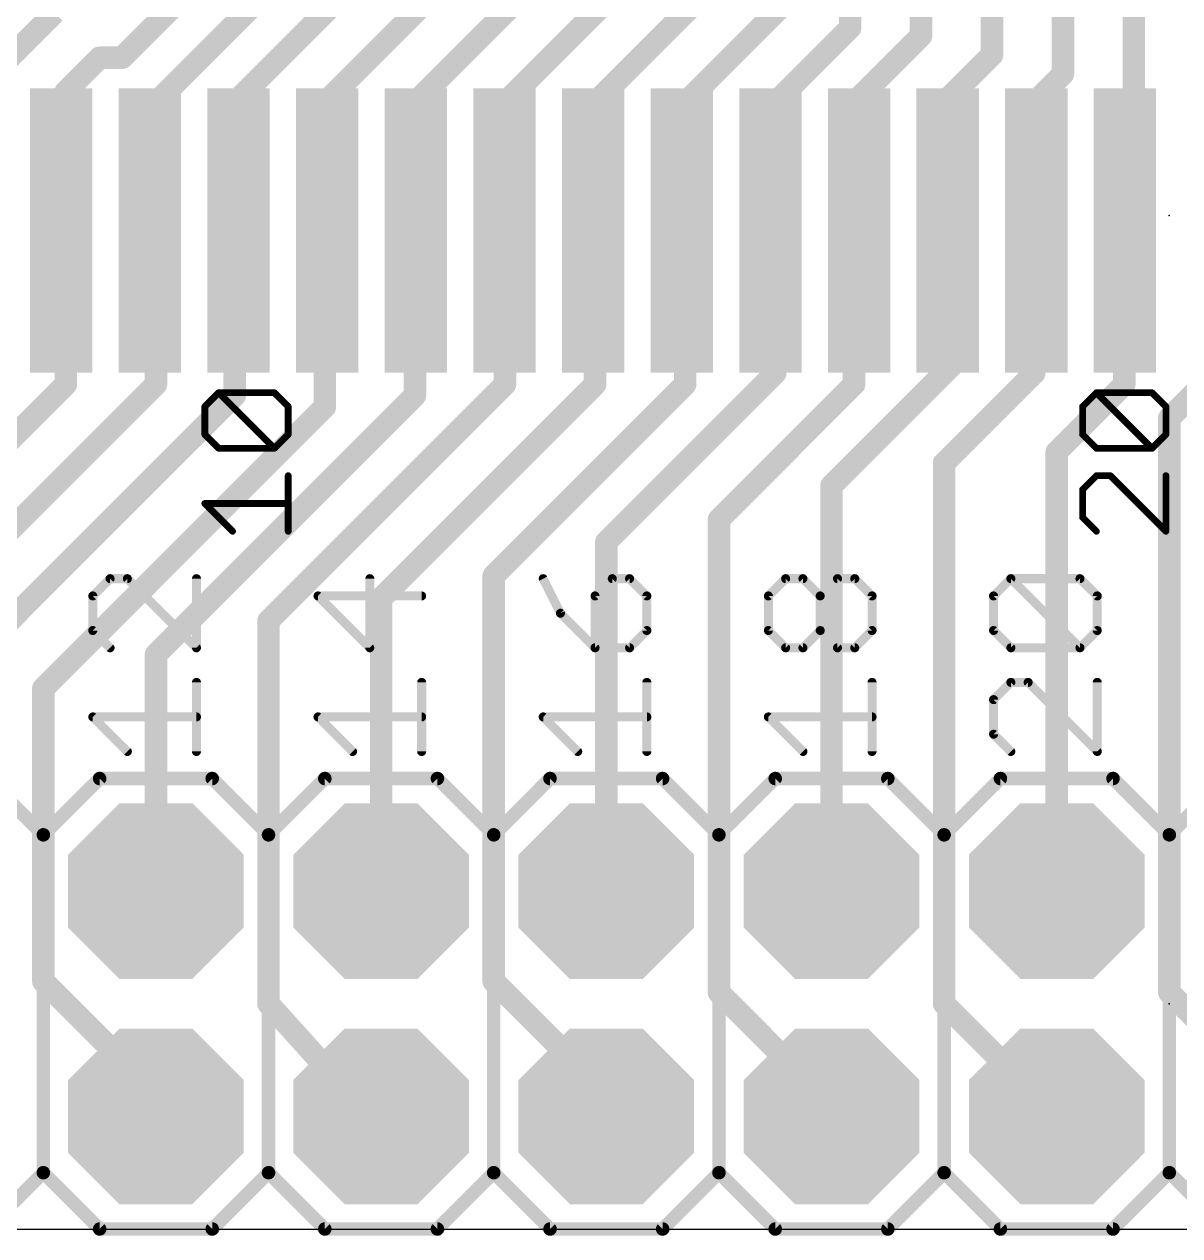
# Model space of a CAD drawing. Extents: x -28 to 28, y -5.2 to 53.3.
# Drawn here: x -12.92 to 0.12, y -5.16 to 8.51 of the extents above; entities that cross this region are included whole.
import ezdxf

# ---------------------------------------------------------------- set-up
doc = ezdxf.new("R2010")
doc.units = 0
for name, color, linetype in [('1', 12, 'CONTINUOUS'), ('17', 110, 'CONTINUOUS'), ('20', 53, 'CONTINUOUS'), ('21', 40, 'CONTINUOUS'), ('23', 53, 'CONTINUOUS'), ('29', 253, 'CONTINUOUS'), ('51', 253, 'CONTINUOUS')]:
    doc.layers.add(name, color=color, linetype=linetype)

# ---------------------------------------------------------------- blocks, each defined once
blk = doc.blocks.new('RECT')
blk.add_solid([(-0.5, -0.5), (0.5, -0.5), (-0.5, 0.5), (0.5, 0.5)])
blk = doc.blocks.new('OCTAGONP')
at = {"const_width": 0.5}
blk.add_lwpolyline([(-0.25, -0.1036), (-0.25, 0.1036), (-0.1036, 0.25), (0.1036, 0.25), (0.25, 0.1036), (0.25, -0.1036), (0.1036, -0.25), (-0.1036, -0.25), (-0.25, -0.1036), (-0.25, 0.1036)], dxfattribs=at)

msp = doc.modelspace()

# ---------------------------------------------------------------- linework, layer by layer
at = {"layer": '1', "const_width": 0.254}
for points in [[(-3.6, 8.465), (-3.6, 11.43)], [(-2.8, 8.376), (-2.8, 11.43)], [(-2, 8.16), (-2, 11.43)], [(-1.2, 7.944), (-1.2, 11.43)], [(-0.4, 7.22), (-0.4, 11.43)], [(-10, 9.939), (-11.811, 8.128)], [(-9.2, 9.85), (-11.43, 7.62)], [(-8.4, 9.761), (-10.541, 7.62)], [(-9.525, 7.62), (-7.6, 9.545)], [(-8.509, 7.62), (-6.8, 9.329)], [(-7.493, 7.62), (-6, 9.113)], [(-6.604, 7.493), (-5.2, 8.897)], [(-12.573, 8.636), (-13.462, 7.747)], [(-5.588, 7.493), (-4.4, 8.681)], [(-4.445, 7.62), (-3.6, 8.465)], [(-3.556, 7.62), (-2.8, 8.376)], [(-12.065, 8.128), (-12.446, 7.747)], [(-11.811, 8.128), (-12.065, 8.128)], [(-2.54, 7.62), (-2, 8.16)], [(-1.524, 7.62), (-1.2, 7.944)], [(-12.446, 7.747), (-12.446, 6.477)], [(-11.43, 7.62), (-11.43, 6.477)], [(-10.541, 7.62), (-10.541, 6.477)], [(-9.525, 7.62), (-9.525, 6.096)], [(-8.509, 7.62), (-8.509, 6.477)], [(-7.493, 6.096), (-7.493, 7.62)], [(-4.445, 6.223), (-4.445, 7.62)], [(-3.556, 6.223), (-3.556, 7.62)], [(-2.54, 6.604), (-2.54, 7.62)], [(-1.524, 6.35), (-1.524, 7.62)], [(-6.604, 5.969), (-6.604, 7.493)], [(-5.588, 6.35), (-5.588, 7.493)], [(-0.508, 7.112), (-0.4, 7.22)], [(-0.508, 6.096), (-0.508, 7.112)], [(-2.5, 6.564), (-2.54, 6.604)], [(-12.446, 6.477), (-12.573, 6.35)], [(-11.43, 6.477), (-11.557, 6.35)], [(-10.541, 6.477), (-10.414, 6.35)], [(-8.509, 6.477), (-8.5, 6.468)], [(-8.5, 6.468), (-8.5, 6.18)], [(-2.5, 6.18), (-2.5, 6.564)], [(-12.573, 6.35), (-12.5, 6.277)], [(-11.557, 6.35), (-11.5, 6.293)], [(-10.414, 6.35), (-10.5, 6.264)], [(-5.461, 6.223), (-5.588, 6.35)], [(-1.524, 6.35), (-1.524, 5.842)], [(-1.524, 6.35), (-1.5, 6.326)], [(-1.524, 4.572), (-1.524, 6.35)], [(-1.5, 6.326), (-1.5, 6.18)], [(-12.53, 6.18), (-12.573, 6.223)], [(-12.5, 6.18), (-12.53, 6.18)], [(-12.53, 6.18), (-12.446, 6.096)], [(-12.5, 6.277), (-12.5, 6.18)], [(-11.5, 6.293), (-11.5, 6.18)], [(-11.5, 6.18), (-11.473, 6.18)], [(-11.473, 6.18), (-11.43, 6.223)], [(-11.43, 6.223), (-11.43, 4.445)], [(-10.5, 6.264), (-10.5, 6.18)], [(-10.5, 6.18), (-10.5, 6.137)], [(-9.5, 6.121), (-9.5, 6.18)], [(-9.5, 6.18), (-9.5, 5.867)], [(-8.5, 6.18), (-8.5, 6.105)], [(-7.5, 6.18), (-7.5, 6.103)], [(-7.5, 6.18), (-7.5, 5.976)], [(-6.5, 6.18), (-6.5, 6.073)], [(-6.5, 6.18), (-6.5, 5.819)], [(-5.5, 6.184), (-5.461, 6.223)], [(-5.5, 6.18), (-5.5, 6.184)], [(-5.5, 6.18), (-5.5, 6.057)], [(-4.5, 6.18), (-4.488, 6.18)], [(-4.5, 6.151), (-4.5, 6.18)], [(-4.488, 6.18), (-4.445, 6.223)], [(-3.556, 6.223), (-3.556, 6.096)], [(-3.556, 6.223), (-3.513, 6.18)], [(-3.556, 4.445), (-3.556, 6.223)], [(-3.513, 6.18), (-3.5, 6.18)], [(-3.5, 6.18), (-3.5, 6.152)], [(-2.5, 6.009), (-2.5, 6.18)], [(-1.5, 6.18), (-1.5, 5.866)], [(-0.5, 6.104), (-0.5, 6.18)], [(-12.446, 6.096), (-12.446, 4.445)], [(-10.5, 6.137), (-10.668, 5.969)], [(-9.525, 6.096), (-9.5, 6.121)], [(-8.5, 6.105), (-8.636, 5.969)], [(-7.5, 6.103), (-7.493, 6.096)], [(-6.5, 6.073), (-6.604, 5.969)], [(-5.5, 6.057), (-5.588, 5.969)], [(-4.445, 6.096), (-4.5, 6.151)], [(-4.445, 4.572), (-4.445, 6.096)], [(-3.556, 6.096), (-3.5, 6.152)], [(-0.508, 6.096), (-0.5, 6.104)], [(-0.508, 4.445), (-0.508, 6.096)], [(-10.668, 5.969), (-10.541, 5.842)], [(-8.636, 5.969), (-8.509, 5.842)], [(-7.5, 5.976), (-7.493, 5.969)], [(-7.493, 5.969), (-7.493, 4.445)], [(-5.588, 5.969), (-5.461, 5.842)], [(-2.54, 5.969), (-2.5, 6.009)], [(-2.413, 5.842), (-2.54, 5.969)], [(-10.541, 5.842), (-10.541, 4.318)], [(-9.5, 5.867), (-9.525, 5.842)], [(-9.525, 5.842), (-9.525, 4.191)], [(-8.509, 5.842), (-8.509, 4.318)], [(-6.5, 5.819), (-6.604, 5.715)], [(-5.461, 5.842), (-5.461, 4.445)], [(-2.413, 4.699), (-2.413, 5.842)], [(-1.524, 5.842), (-1.5, 5.866)], [(-6.604, 5.715), (-6.477, 5.588)], [(-6.477, 5.588), (-6.477, 4.445)], [(-3.81, 3.302), (-2.413, 4.699)], [(-4.445, 4.572), (-6.35, 2.667)], [(-2.54, 3.556), (-1.524, 4.572)], [(0, 4.064), (0.508, 4.572)], [(-12.446, 4.445), (-16.51, 0.381)], [(-11.43, 4.445), (-15.24, 0.635)], [(-7.493, 4.445), (-10.16, 1.778)], [(-6.477, 4.445), (-8.89, 2.032)], [(-5.461, 4.445), (-7.62, 2.286)], [(-3.556, 4.445), (-5.08, 2.921)], [(-1.27, 3.683), (-0.508, 4.445)], [(-10.541, 4.318), (-13.97, 0.889)], [(-8.509, 4.318), (-11.43, 1.397)], [(-9.525, 4.191), (-12.7, 1.016)], [(0, -2.413), (0, 4.064)], [(-1.27, -1.27), (-1.27, 3.683)], [(-2.54, 3.556), (-2.54, -2.54)], [(-3.81, 3.302), (-3.81, -1.27)], [(-5.08, 2.921), (-5.08, -2.413)], [(-6.35, 2.667), (-6.35, -1.27)], [(-7.62, 2.286), (-7.62, -2.286)], [(-8.89, 2.032), (-8.89, -1.27)], [(-10.16, 1.778), (-10.16, -2.54)], [(-11.43, 1.397), (-11.43, -1.27)], [(-12.7, 1.016), (-12.7, -2.286)], [(-12.7, -2.286), (-11.43, -3.556)], [(-7.62, -2.286), (-6.35, -3.556)], [(-5.08, -2.413), (-3.81, -3.683)], [(0, -2.413), (1.27, -3.683)], [(-10.16, -2.54), (-9.017, -3.81)], [(-2.54, -2.54), (-1.27, -3.81)], [(-11.43, -3.556), (-11.43, -3.81)], [(-6.35, -3.556), (-6.35, -3.81)], [(-9.017, -3.81), (-8.89, -3.81)], [(-3.81, -3.683), (-3.81, -3.81)]]:
    msp.add_lwpolyline(points, dxfattribs=at)
at = {"layer": '1', "const_width": 0.127}
for points in [[(-3.6635, 8.465, 1), (-3.5365, 8.465)], [(-3.5551, 8.4201, 1), (-3.6449, 8.5099)], [(-2.7551, 8.3311, 1), (-2.8449, 8.4209)], [(-2.8635, 8.376, 1), (-2.7365, 8.376)], [(-12.065, 8.1915, 1), (-12.065, 8.0645)], [(-12.0201, 8.0831, 1), (-12.1099, 8.1729)], [(-11.8559, 8.1729, 1), (-11.7661, 8.0831)], [(-11.811, 8.0645, 1), (-11.811, 8.1915)], [(-2.0635, 8.16, 1), (-1.9365, 8.16)], [(-1.9551, 8.1151, 1), (-2.0449, 8.2049)], [(-1.1551, 7.8991, 1), (-1.2449, 7.9889)], [(-1.2635, 7.944, 1), (-1.1365, 7.944)], [(-12.3825, 7.747, 1), (-12.5095, 7.747)], [(-12.4909, 7.7919, 1), (-12.4011, 7.7021)], [(-11.3665, 7.62, 1), (-11.4935, 7.62)], [(-11.4749, 7.6649, 1), (-11.3851, 7.5751)], [(-10.4775, 7.62, 1), (-10.6045, 7.62)], [(-10.5859, 7.6649, 1), (-10.4961, 7.5751)], [(-9.4615, 7.62, 1), (-9.5885, 7.62)], [(-9.5699, 7.6649, 1), (-9.4801, 7.5751)], [(-8.4455, 7.62, 1), (-8.5725, 7.62)], [(-8.5539, 7.6649, 1), (-8.4641, 7.5751)], [(-7.4295, 7.62, 1), (-7.5565, 7.62)], [(-7.5379, 7.6649, 1), (-7.4481, 7.5751)], [(-4.3815, 7.62, 1), (-4.5085, 7.62)], [(-4.4899, 7.6649, 1), (-4.4001, 7.5751)], [(-3.4925, 7.62, 1), (-3.6195, 7.62)], [(-3.6009, 7.6649, 1), (-3.5111, 7.5751)], [(-2.4765, 7.62, 1), (-2.6035, 7.62)], [(-2.5849, 7.6649, 1), (-2.4951, 7.5751)], [(-1.4605, 7.62, 1), (-1.5875, 7.62)], [(-1.5689, 7.6649, 1), (-1.4791, 7.5751)], [(-6.5405, 7.493, 1), (-6.6675, 7.493)], [(-6.6489, 7.5379, 1), (-6.5591, 7.4481)], [(-5.5245, 7.493, 1), (-5.6515, 7.493)], [(-5.6329, 7.5379, 1), (-5.5431, 7.4481)], [(-0.4635, 7.22, 1), (-0.3365, 7.22)], [(-0.3551, 7.1751, 1), (-0.4449, 7.2649)], [(-0.4445, 7.112, 1), (-0.5715, 7.112)], [(-0.5529, 7.1569, 1), (-0.4631, 7.0671)], [(-2.4951, 6.6489, 1), (-2.5849, 6.5591)], [(-12.4011, 6.4321, 1), (-12.4909, 6.5219)], [(-11.3851, 6.4321, 1), (-11.4749, 6.5219)], [(-10.4961, 6.5219, 1), (-10.5859, 6.4321)], [(-8.4641, 6.5219, 1), (-8.5539, 6.4321)], [(-8.4365, 6.468, 1), (-8.5635, 6.468)], [(-8.5449, 6.4231, 1), (-8.4551, 6.5129)], [(-2.6035, 6.604, 1), (-2.4765, 6.604)], [(-2.4365, 6.564, 1), (-2.5635, 6.564)], [(-2.5449, 6.5191, 1), (-2.4551, 6.6089)], [(-12.5281, 6.3949, 1), (-12.6179, 6.3051)], [(-12.6179, 6.3949, 1), (-12.5281, 6.3051)], [(-12.5095, 6.477, 1), (-12.3825, 6.477)], [(-11.5121, 6.3949, 1), (-11.6019, 6.3051)], [(-11.6019, 6.3949, 1), (-11.5121, 6.3051)], [(-11.4935, 6.477, 1), (-11.3665, 6.477)], [(-10.6045, 6.477, 1), (-10.4775, 6.477)], [(-10.3691, 6.3051, 1), (-10.4589, 6.3949)], [(-10.4589, 6.3051, 1), (-10.3691, 6.3949)], [(-8.5725, 6.477, 1), (-8.4455, 6.477)], [(-5.5431, 6.3949, 1), (-5.6329, 6.3051)], [(-1.4605, 6.35, 1), (-1.5875, 6.35)], [(-1.4791, 6.3949, 1), (-1.5689, 6.3051)], [(-1.4605, 6.35, 1), (-1.5875, 6.35)], [(-1.4365, 6.326, 1), (-1.5635, 6.326)], [(-1.5449, 6.2811, 1), (-1.4551, 6.3709)], [(-12.5281, 6.2679, 1), (-12.6179, 6.1781)], [(-12.53, 6.2435, 1), (-12.53, 6.1165)], [(-12.4851, 6.2249, 1), (-12.5749, 6.1351)], [(-12.5749, 6.1351, 1), (-12.4851, 6.2249)], [(-12.4365, 6.277, 1), (-12.5635, 6.277)], [(-12.5449, 6.2321, 1), (-12.4551, 6.3219)], [(-12.5, 6.1165, 1), (-12.5, 6.2435)], [(-11.4365, 6.293, 1), (-11.5635, 6.293)], [(-11.5, 6.2435, 1), (-11.5, 6.1165)], [(-11.5449, 6.2481, 1), (-11.4551, 6.3379)], [(-11.5179, 6.2249, 1), (-11.4281, 6.1351)], [(-11.3665, 6.223, 1), (-11.4935, 6.223)], [(-11.3851, 6.1781, 1), (-11.4749, 6.2679)], [(-11.473, 6.1165, 1), (-11.473, 6.2435)], [(-10.4365, 6.264, 1), (-10.5635, 6.264)], [(-10.5449, 6.3089, 1), (-10.4551, 6.2191)], [(-10.4365, 6.18, 1), (-10.5635, 6.18)], [(-9.4365, 6.18, 1), (-9.5635, 6.18)], [(-9.4365, 6.18, 1), (-9.5635, 6.18)], [(-8.4365, 6.18, 1), (-8.5635, 6.18)], [(-7.4365, 6.18, 1), (-7.5635, 6.18)], [(-7.4365, 6.18, 1), (-7.5635, 6.18)], [(-6.4365, 6.18, 1), (-6.5635, 6.18)], [(-6.4365, 6.18, 1), (-6.5635, 6.18)], [(-5.6515, 6.35, 1), (-5.5245, 6.35)], [(-5.4365, 6.184, 1), (-5.5635, 6.184)], [(-5.4365, 6.18, 1), (-5.5635, 6.18)], [(-5.5449, 6.2289, 1), (-5.4551, 6.1391)], [(-5.4161, 6.1781, 1), (-5.5059, 6.2679)], [(-5.5059, 6.1781, 1), (-5.4161, 6.2679)], [(-4.5, 6.2435, 1), (-4.5, 6.1165)], [(-4.4365, 6.18, 1), (-4.5635, 6.18)], [(-4.5329, 6.2249, 1), (-4.4431, 6.1351)], [(-4.5085, 6.223, 1), (-4.3815, 6.223)], [(-4.4001, 6.1781, 1), (-4.4899, 6.2679)], [(-4.488, 6.1165, 1), (-4.488, 6.2435)], [(-3.4925, 6.223, 1), (-3.6195, 6.223)], [(-3.5111, 6.2679, 1), (-3.6009, 6.1781)], [(-3.4925, 6.223, 1), (-3.6195, 6.223)], [(-3.6195, 6.223, 1), (-3.4925, 6.223)], [(-3.513, 6.2435, 1), (-3.513, 6.1165)], [(-3.4365, 6.18, 1), (-3.5635, 6.18)], [(-3.5579, 6.1351, 1), (-3.4681, 6.2249)], [(-3.5, 6.1165, 1), (-3.5, 6.2435)], [(-2.4365, 6.18, 1), (-2.5635, 6.18)], [(-1.5875, 6.35, 1), (-1.4605, 6.35)], [(-1.4365, 6.18, 1), (-1.5635, 6.18)], [(-0.4365, 6.18, 1), (-0.5635, 6.18)], [(-12.5635, 6.18, 1), (-12.4365, 6.18)], [(-12.3825, 6.096, 1), (-12.5095, 6.096)], [(-12.4909, 6.0511, 1), (-12.4011, 6.1409)], [(-11.5635, 6.18, 1), (-11.4365, 6.18)], [(-10.5635, 6.18, 1), (-10.4365, 6.18)], [(-10.5635, 6.137, 1), (-10.4365, 6.137)], [(-10.4551, 6.0921, 1), (-10.5449, 6.1819)], [(-9.5699, 6.1409, 1), (-9.4801, 6.0511)], [(-9.5885, 6.096, 1), (-9.4615, 6.096)], [(-9.5635, 6.121, 1), (-9.4365, 6.121)], [(-9.4551, 6.0761, 1), (-9.5449, 6.1659)], [(-8.5635, 6.18, 1), (-8.4365, 6.18)], [(-8.5635, 6.105, 1), (-8.4365, 6.105)], [(-8.4551, 6.0601, 1), (-8.5449, 6.1499)], [(-7.4551, 6.1479, 1), (-7.5449, 6.0581)], [(-7.5635, 6.103, 1), (-7.4365, 6.103)], [(-7.5565, 6.096, 1), (-7.4295, 6.096)], [(-7.5379, 6.0511, 1), (-7.4481, 6.1409)], [(-6.4551, 6.0281, 1), (-6.5449, 6.1179)], [(-5.5635, 6.18, 1), (-5.4365, 6.18)], [(-5.4551, 6.0121, 1), (-5.5449, 6.1019)], [(-4.4551, 6.1959, 1), (-4.5449, 6.1061)], [(-4.5635, 6.151, 1), (-4.4365, 6.151)], [(-4.3815, 6.096, 1), (-4.5085, 6.096)], [(-4.4899, 6.0511, 1), (-4.4001, 6.1409)], [(-3.6009, 6.1409, 1), (-3.5111, 6.0511)], [(-3.6195, 6.096, 1), (-3.4925, 6.096)], [(-3.5635, 6.152, 1), (-3.4365, 6.152)], [(-3.4551, 6.1071, 1), (-3.5449, 6.1969)], [(-2.5635, 6.18, 1), (-2.4365, 6.18)], [(-1.5635, 6.18, 1), (-1.4365, 6.18)], [(-0.4445, 6.096, 1), (-0.5715, 6.096)], [(-0.5529, 6.1409, 1), (-0.4631, 6.0511)], [(-0.5715, 6.096, 1), (-0.4445, 6.096)], [(-0.5635, 6.104, 1), (-0.4365, 6.104)], [(-0.4551, 6.0591, 1), (-0.5449, 6.1489)], [(-10.6231, 6.0139, 1), (-10.7129, 5.9241)], [(-10.7129, 6.0139, 1), (-10.6231, 5.9241)], [(-8.5911, 6.0139, 1), (-8.6809, 5.9241)], [(-8.6809, 6.0139, 1), (-8.5911, 5.9241)], [(-7.4551, 6.0209, 1), (-7.5449, 5.9311)], [(-7.5635, 5.976, 1), (-7.4365, 5.976)], [(-7.4295, 5.969, 1), (-7.5565, 5.969)], [(-7.5379, 5.9241, 1), (-7.4481, 6.0139)], [(-6.6489, 6.0139, 1), (-6.5591, 5.9241)], [(-6.6675, 5.969, 1), (-6.5405, 5.969)], [(-6.5635, 6.073, 1), (-6.4365, 6.073)], [(-5.5431, 6.0139, 1), (-5.6329, 5.9241)], [(-5.6329, 6.0139, 1), (-5.5431, 5.9241)], [(-5.5635, 6.057, 1), (-5.4365, 6.057)], [(-2.4951, 6.0139, 1), (-2.5849, 5.9241)], [(-2.5849, 6.0139, 1), (-2.4951, 5.9241)], [(-2.5635, 6.009, 1), (-2.4365, 6.009)], [(-2.4551, 5.9641, 1), (-2.5449, 6.0539)], [(-10.4775, 5.842, 1), (-10.6045, 5.842)], [(-10.5859, 5.7971, 1), (-10.4961, 5.8869)], [(-9.4615, 5.842, 1), (-9.5885, 5.842)], [(-9.5699, 5.8869, 1), (-9.4801, 5.7971)], [(-9.5635, 5.867, 1), (-9.4365, 5.867)], [(-9.4551, 5.8221, 1), (-9.5449, 5.9119)], [(-8.4455, 5.842, 1), (-8.5725, 5.842)], [(-8.5539, 5.7971, 1), (-8.4641, 5.8869)], [(-6.5635, 5.819, 1), (-6.4365, 5.819)], [(-6.4551, 5.7741, 1), (-6.5449, 5.8639)], [(-5.3975, 5.842, 1), (-5.5245, 5.842)], [(-5.5059, 5.7971, 1), (-5.4161, 5.8869)], [(-2.3495, 5.842, 1), (-2.4765, 5.842)], [(-2.4579, 5.7971, 1), (-2.3681, 5.8869)], [(-1.5689, 5.8869, 1), (-1.4791, 5.7971)], [(-1.5875, 5.842, 1), (-1.4605, 5.842)], [(-1.5635, 5.866, 1), (-1.4365, 5.866)], [(-1.4551, 5.8211, 1), (-1.5449, 5.9109)], [(-6.5591, 5.7599, 1), (-6.6489, 5.6701)], [(-6.6489, 5.7599, 1), (-6.5591, 5.6701)], [(-6.4135, 5.588, 1), (-6.5405, 5.588)], [(-6.5219, 5.5431, 1), (-6.4321, 5.6329)], [(-2.3681, 4.6541, 1), (-2.4579, 4.7439)], [(-4.4001, 4.5271, 1), (-4.4899, 4.6169)], [(-2.4765, 4.699, 1), (-2.3495, 4.699)], [(-1.4791, 4.5271, 1), (-1.5689, 4.6169)], [(-12.4011, 4.4001, 1), (-12.4909, 4.4899)], [(-11.3851, 4.4001, 1), (-11.4749, 4.4899)], [(-7.4481, 4.4001, 1), (-7.5379, 4.4899)], [(-6.4321, 4.4001, 1), (-6.5219, 4.4899)], [(-5.4161, 4.4001, 1), (-5.5059, 4.4899)], [(-4.5085, 4.572, 1), (-4.3815, 4.572)], [(-3.5111, 4.4001, 1), (-3.6009, 4.4899)], [(-1.5875, 4.572, 1), (-1.4605, 4.572)], [(-0.4631, 4.4001, 1), (-0.5529, 4.4899)], [(-12.5095, 4.445, 1), (-12.3825, 4.445)], [(-11.4935, 4.445, 1), (-11.3665, 4.445)], [(-10.6045, 4.318, 1), (-10.4775, 4.318)], [(-10.4961, 4.2731, 1), (-10.5859, 4.3629)], [(-8.5725, 4.318, 1), (-8.4455, 4.318)], [(-8.4641, 4.2731, 1), (-8.5539, 4.3629)], [(-7.5565, 4.445, 1), (-7.4295, 4.445)], [(-6.5405, 4.445, 1), (-6.4135, 4.445)], [(-5.5245, 4.445, 1), (-5.3975, 4.445)], [(-3.6195, 4.445, 1), (-3.4925, 4.445)], [(-0.5715, 4.445, 1), (-0.4445, 4.445)], [(-9.5885, 4.191, 1), (-9.4615, 4.191)], [(-9.4801, 4.1461, 1), (-9.5699, 4.2359)], [(0.0635, 4.064, 1), (-0.0635, 4.064)], [(-0.0449, 4.1089, 1), (0.0449, 4.0191)], [(-1.2065, 3.683, 1), (-1.3335, 3.683)], [(-1.3149, 3.7279, 1), (-1.2251, 3.6381)], [(-2.4765, 3.556, 1), (-2.6035, 3.556)], [(-2.5849, 3.6009, 1), (-2.4951, 3.5111)], [(-3.7465, 3.302, 1), (-3.8735, 3.302)], [(-3.8549, 3.3469, 1), (-3.7651, 3.2571)], [(-5.0165, 2.921, 1), (-5.1435, 2.921)], [(-5.1249, 2.9659, 1), (-5.0351, 2.8761)], [(-6.2865, 2.667, 1), (-6.4135, 2.667)], [(-6.3949, 2.7119, 1), (-6.3051, 2.6221)], [(-7.5565, 2.286, 1), (-7.6835, 2.286)], [(-7.6649, 2.3309, 1), (-7.5751, 2.2411)], [(-8.8265, 2.032, 1), (-8.9535, 2.032)], [(-8.9349, 2.0769, 1), (-8.8451, 1.9871)], [(-10.0965, 1.778, 1), (-10.2235, 1.778)], [(-10.2049, 1.8229, 1), (-10.1151, 1.7331)], [(-11.3665, 1.397, 1), (-11.4935, 1.397)], [(-11.4749, 1.4419, 1), (-11.3851, 1.3521)], [(-12.6365, 1.016, 1), (-12.7635, 1.016)], [(-12.7449, 1.0609, 1), (-12.6551, 0.9711)], [(-11.4935, -1.27, 1), (-11.3665, -1.27)], [(-8.9535, -1.27, 1), (-8.8265, -1.27)], [(-6.4135, -1.27, 1), (-6.2865, -1.27)], [(-3.8735, -1.27, 1), (-3.7465, -1.27)], [(-1.3335, -1.27, 1), (-1.2065, -1.27)], [(-12.6551, -2.2411, 1), (-12.7449, -2.3309)], [(-7.5751, -2.2411, 1), (-7.6649, -2.3309)], [(-12.7635, -2.286, 1), (-12.6365, -2.286)], [(-7.6835, -2.286, 1), (-7.5565, -2.286)], [(-5.0351, -2.3681, 1), (-5.1249, -2.4579)], [(0.0449, -2.3681, 1), (-0.0449, -2.4579)], [(-10.1128, -2.4975, 1), (-10.2072, -2.5825)], [(-5.1435, -2.413, 1), (-5.0165, -2.413)], [(-2.4951, -2.4951, 1), (-2.5849, -2.5849)], [(-0.0635, -2.413, 1), (0.0635, -2.413)], [(-10.2235, -2.54, 1), (-10.0965, -2.54)], [(-2.6035, -2.54, 1), (-2.4765, -2.54)], [(-11.3665, -3.556, 1), (-11.4935, -3.556)], [(-11.4749, -3.6009, 1), (-11.3851, -3.5111)], [(-6.2865, -3.556, 1), (-6.4135, -3.556)], [(-6.3949, -3.6009, 1), (-6.3051, -3.5111)], [(-9.017, -3.7465, 1), (-9.017, -3.8735)], [(-8.89, -3.8735, 1), (-8.89, -3.7465)], [(-3.7465, -3.683, 1), (-3.8735, -3.683)], [(-3.8549, -3.7279, 1), (-3.7651, -3.6381)], [(-11.4935, -3.81, 1), (-11.3665, -3.81)], [(-9.0642, -3.8525, 1), (-8.9698, -3.7675)], [(-6.4135, -3.81, 1), (-6.2865, -3.81)], [(-3.8735, -3.81, 1), (-3.7465, -3.81)], [(-1.3149, -3.8549, 1), (-1.2251, -3.7651)]]:
    msp.add_lwpolyline(points, format="xyb", dxfattribs=at)
at = {"layer": '20'}
msp.add_line((-25.4, -5.08), (25.4, -5.08), dxfattribs=at)
at = {"layer": '21'}
for points, const_width in [([(-10.8787, 4.1939), (-10.7219, 4.3507)], 0.0762), ([(-10.7219, 4.3507), (-10.0949, 4.3507)], 0.0762), ([(-10.0949, 3.7236), (-10.7219, 4.3507)], 0.0762), ([(-10.0949, 4.3507), (-9.9381, 4.1939)], 0.0762), ([(-0.9787, 4.1939), (-0.8219, 4.3507)], 0.0762), ([(-0.8219, 4.3507), (-0.1949, 4.3507)], 0.0762), ([(-0.1949, 3.7236), (-0.8219, 4.3507)], 0.0762), ([(-0.1949, 4.3507), (-0.0381, 4.1939)], 0.0762), ([(-10.8787, 3.8804), (-10.8787, 4.1939)], 0.0762), ([(-9.9381, 4.1939), (-9.9381, 3.8804)], 0.0762), ([(-0.9787, 3.8804), (-0.9787, 4.1939)], 0.0762), ([(-0.0381, 4.1939), (-0.0381, 3.8804)], 0.0762), ([(-10.7219, 3.7236), (-10.8787, 3.8804)], 0.0762), ([(-9.9381, 3.8804), (-10.0949, 3.7236)], 0.0762), ([(-0.8219, 3.7236), (-0.9787, 3.8804)], 0.0762), ([(-0.0381, 3.8804), (-0.1949, 3.7236)], 0.0762), ([(-10.0949, 3.7236), (-10.7219, 3.7236)], 0.0762), ([(-0.1949, 3.7236), (-0.8219, 3.7236)], 0.0762), ([(-9.9381, 2.7881), (-9.9381, 3.4152)], 0.0762), ([(-0.8219, 3.4152), (-0.9787, 3.2584)], 0.0762), ([(-0.6652, 3.4152), (-0.8219, 3.4152)], 0.0762), ([(-0.0381, 2.7881), (-0.6652, 3.4152)], 0.0762), ([(-0.0381, 3.4152), (-0.0381, 2.7881)], 0.0762), ([(-0.9787, 3.2584), (-0.9787, 2.9449)], 0.0762), ([(-10.5652, 2.7881), (-10.8787, 3.1016)], 0.0762), ([(-10.8787, 3.1016), (-9.9381, 3.1016)], 0.0762), ([(-0.9787, 2.9449), (-0.8219, 2.7881)], 0.0762), ([(-11.9473, 2.2538), (-12.1422, 2.0589)], 0.1016), ([(-11.7524, 2.2538), (-11.9473, 2.2538)], 0.1016), ([(-10.9728, 1.4742), (-11.7524, 2.2538)], 0.1016), ([(-10.9728, 2.2538), (-10.9728, 1.4742)], 0.1016), ([(-9.0175, 1.4742), (-9.0175, 2.2538)], 0.1016), ([(-7.0622, 2.2538), (-6.8673, 1.864)], 0.1016), ([(-6.2826, 2.2538), (-6.4775, 2.0589)], 0.1016), ([(-6.0877, 2.2538), (-6.2826, 2.2538)], 0.1016), ([(-5.8928, 2.0589), (-6.0877, 2.2538)], 0.1016), ([(-4.5222, 2.0589), (-4.3273, 2.2538)], 0.1016), ([(-4.3273, 2.2538), (-4.1324, 2.2538)], 0.1016), ([(-4.1324, 2.2538), (-3.9375, 2.0589)], 0.1016), ([(-3.9375, 2.0589), (-3.7426, 2.2538)], 0.1016), ([(-3.7426, 2.2538), (-3.5477, 2.2538)], 0.1016), ([(-3.5477, 2.2538), (-3.3528, 2.0589)], 0.1016), ([(-1.9822, 2.0589), (-1.7873, 2.2538)], 0.1016), ([(-1.7873, 2.2538), (-1.0077, 2.2538)], 0.1016), ([(-1.0077, 1.4742), (-1.7873, 2.2538)], 0.1016), ([(-1.0077, 2.2538), (-0.8128, 2.0589)], 0.1016), ([(-12.1422, 2.0589), (-12.1422, 1.6691)], 0.1016), ([(-8.4328, 2.0589), (-9.6022, 2.0589)], 0.1016), ([(-9.6022, 2.0589), (-9.0175, 1.4742)], 0.1016), ([(-6.4775, 2.0589), (-6.4775, 1.4742)], 0.1016), ([(-5.8928, 1.6691), (-5.8928, 2.0589)], 0.1016), ([(-4.5222, 1.6691), (-4.5222, 2.0589)], 0.1016), ([(-3.9375, 1.6691), (-3.9375, 2.0589)], 0.1016), ([(-3.3528, 2.0589), (-3.3528, 1.6691)], 0.1016), ([(-1.9822, 1.6691), (-1.9822, 2.0589)], 0.1016), ([(-0.8128, 2.0589), (-0.8128, 1.6691)], 0.1016), ([(-6.8673, 1.864), (-6.4775, 1.4742)], 0.1016), ([(-12.1422, 1.6691), (-11.9473, 1.4742)], 0.1016), ([(-6.0877, 1.4742), (-5.8928, 1.6691)], 0.1016), ([(-4.3273, 1.4742), (-4.5222, 1.6691)], 0.1016), ([(-3.9375, 1.6691), (-4.1324, 1.4742)], 0.1016), ([(-3.7426, 1.4742), (-3.9375, 1.6691)], 0.1016), ([(-3.3528, 1.6691), (-3.5477, 1.4742)], 0.1016), ([(-1.7873, 1.4742), (-1.9822, 1.6691)], 0.1016), ([(-0.8128, 1.6691), (-1.0077, 1.4742)], 0.1016), ([(-6.4775, 1.4742), (-6.0877, 1.4742)], 0.1016), ([(-4.1324, 1.4742), (-4.3273, 1.4742)], 0.1016), ([(-3.5477, 1.4742), (-3.7426, 1.4742)], 0.1016), ([(-1.0077, 1.4742), (-1.7873, 1.4742)], 0.1016), ([(-10.9728, 0.3048), (-10.9728, 1.0844)], 0.1016), ([(-8.4328, 0.3048), (-8.4328, 1.0844)], 0.1016), ([(-5.8928, 0.3048), (-5.8928, 1.0844)], 0.1016), ([(-3.3528, 0.3048), (-3.3528, 1.0844)], 0.1016), ([(-1.7873, 1.0844), (-1.9822, 0.8895)], 0.1016), ([(-1.5924, 1.0844), (-1.7873, 1.0844)], 0.1016), ([(-0.8128, 0.3048), (-1.5924, 1.0844)], 0.1016), ([(-0.8128, 1.0844), (-0.8128, 0.3048)], 0.1016), ([(-1.9822, 0.8895), (-1.9822, 0.4997)], 0.1016), ([(-11.7524, 0.3048), (-12.1422, 0.6946)], 0.1016), ([(-12.1422, 0.6946), (-10.9728, 0.6946)], 0.1016), ([(-9.2124, 0.3048), (-9.6022, 0.6946)], 0.1016), ([(-9.6022, 0.6946), (-8.4328, 0.6946)], 0.1016), ([(-6.6724, 0.3048), (-7.0622, 0.6946)], 0.1016), ([(-7.0622, 0.6946), (-5.8928, 0.6946)], 0.1016), ([(-4.1324, 0.3048), (-4.5222, 0.6946)], 0.1016), ([(-4.5222, 0.6946), (-3.3528, 0.6946)], 0.1016), ([(-1.9822, 0.4997), (-1.7873, 0.3048)], 0.1016), ([(-13.335, 0), (-12.7, -0.635)], 0.1524), ([(-12.7, -0.635), (-12.065, 0)], 0.1524), ([(-12.065, 0), (-10.795, 0)], 0.1524), ([(-10.795, 0), (-10.16, -0.635)], 0.1524), ([(-10.16, -0.635), (-9.525, 0)], 0.1524), ([(-9.525, 0), (-8.255, 0)], 0.1524), ([(-8.255, 0), (-7.62, -0.635)], 0.1524), ([(-7.62, -0.635), (-6.985, 0)], 0.1524), ([(-6.985, 0), (-5.715, 0)], 0.1524), ([(-5.715, 0), (-5.08, -0.635)], 0.1524), ([(-5.08, -0.635), (-4.445, 0)], 0.1524), ([(-4.445, 0), (-3.175, 0)], 0.1524), ([(-3.175, 0), (-2.54, -0.635)], 0.1524), ([(-2.54, -0.635), (-1.905, 0)], 0.1524), ([(-1.905, 0), (-0.635, 0)], 0.1524), ([(-0.635, 0), (0, -0.635)], 0.1524), ([(0, -0.635), (0.635, 0)], 0.1524), ([(-12.7, -0.635), (-12.7, -4.445)], 0.1524), ([(-10.16, -0.635), (-10.16, -4.445)], 0.1524), ([(-7.62, -0.635), (-7.62, -4.445)], 0.1524), ([(-5.08, -0.635), (-5.08, -4.445)], 0.1524), ([(-2.54, -0.635), (-2.54, -4.445)], 0.1524), ([(0, -0.635), (0, -4.445)], 0.1524), ([(-13.335, -5.08), (-12.7, -4.445)], 0.1524), ([(-12.7, -4.445), (-12.065, -5.08)], 0.1524), ([(-10.795, -5.08), (-10.16, -4.445)], 0.1524), ([(-10.16, -4.445), (-9.525, -5.08)], 0.1524), ([(-7.62, -4.445), (-8.255, -5.08)], 0.1524), ([(-7.62, -4.445), (-6.985, -5.08)], 0.1524), ([(-5.08, -4.445), (-5.715, -5.08)], 0.1524), ([(-5.08, -4.445), (-4.445, -5.08)], 0.1524), ([(-2.54, -4.445), (-3.175, -5.08)], 0.1524), ([(-2.54, -4.445), (-1.905, -5.08)], 0.1524), ([(0, -4.445), (-0.635, -5.08)], 0.1524), ([(0, -4.445), (0.635, -5.08)], 0.1524), ([(-12.065, -5.08), (-10.795, -5.08)], 0.1524), ([(-8.255, -5.08), (-9.525, -5.08)], 0.1524), ([(-5.715, -5.08), (-6.985, -5.08)], 0.1524), ([(-3.175, -5.08), (-4.445, -5.08)], 0.1524), ([(-0.635, -5.08), (-1.905, -5.08)], 0.1524)]:
    msp.add_lwpolyline(points, dxfattribs=dict(at, const_width=const_width))
for points, const_width in [([(-10.7085, 4.3642, 1), (-10.7354, 4.3372)], 0.0381), ([(-10.7219, 4.3697, 1), (-10.7219, 4.3316)], 0.0381), ([(-10.7085, 4.3372, 1), (-10.7354, 4.3642)], 0.0381), ([(-10.0814, 4.3642, 1), (-10.1083, 4.3372)], 0.0381), ([(-10.0949, 4.3316, 1), (-10.0949, 4.3697)], 0.0381), ([(-0.8085, 4.3642, 1), (-0.8354, 4.3372)], 0.0381), ([(-0.8219, 4.3697, 1), (-0.8219, 4.3316)], 0.0381), ([(-0.8085, 4.3372, 1), (-0.8354, 4.3642)], 0.0381), ([(-0.1814, 4.3642, 1), (-0.2083, 4.3372)], 0.0381), ([(-0.1949, 4.3316, 1), (-0.1949, 4.3697)], 0.0381), ([(-10.8597, 4.1939, 1), (-10.8978, 4.1939)], 0.0381), ([(-10.8922, 4.2074, 1), (-10.8652, 4.1804)], 0.0381), ([(-9.9191, 4.1939, 1), (-9.9572, 4.1939)], 0.0381), ([(-9.9516, 4.1804, 1), (-9.9246, 4.2074)], 0.0381), ([(-0.9597, 4.1939, 1), (-0.9978, 4.1939)], 0.0381), ([(-0.9922, 4.2074, 1), (-0.9652, 4.1804)], 0.0381), ([(-0.0191, 4.1939, 1), (-0.0572, 4.1939)], 0.0381), ([(-0.0516, 4.1804, 1), (-0.0246, 4.2074)], 0.0381), ([(-10.8978, 3.8804, 1), (-10.8597, 3.8804)], 0.0381), ([(-10.8652, 3.8939, 1), (-10.8922, 3.8669)], 0.0381), ([(-9.9572, 3.8804, 1), (-9.9191, 3.8804)], 0.0381), ([(-9.9246, 3.8669, 1), (-9.9516, 3.8939)], 0.0381), ([(-0.9978, 3.8804, 1), (-0.9597, 3.8804)], 0.0381), ([(-0.9652, 3.8939, 1), (-0.9922, 3.8669)], 0.0381), ([(-0.0572, 3.8804, 1), (-0.0191, 3.8804)], 0.0381), ([(-0.0246, 3.8669, 1), (-0.0516, 3.8939)], 0.0381), ([(-10.7219, 3.7427, 1), (-10.7219, 3.7046)], 0.0381), ([(-10.7354, 3.7101, 1), (-10.7085, 3.7371)], 0.0381), ([(-10.1083, 3.7371, 1), (-10.0814, 3.7101)], 0.0381), ([(-10.1083, 3.7101, 1), (-10.0814, 3.7371)], 0.0381), ([(-10.0949, 3.7046, 1), (-10.0949, 3.7427)], 0.0381), ([(-0.8219, 3.7427, 1), (-0.8219, 3.7046)], 0.0381), ([(-0.8354, 3.7101, 1), (-0.8085, 3.7371)], 0.0381), ([(-0.2083, 3.7371, 1), (-0.1814, 3.7101)], 0.0381), ([(-0.2083, 3.7101, 1), (-0.1814, 3.7371)], 0.0381), ([(-0.1949, 3.7046, 1), (-0.1949, 3.7427)], 0.0381), ([(-9.9191, 3.4152, 1), (-9.9572, 3.4152)], 0.0381), ([(-0.8219, 3.4342, 1), (-0.8219, 3.3961)], 0.0381), ([(-0.8085, 3.4017, 1), (-0.8354, 3.4286)], 0.0381), ([(-0.6517, 3.4286, 1), (-0.6786, 3.4017)], 0.0381), ([(-0.6652, 3.3961, 1), (-0.6652, 3.4342)], 0.0381), ([(-0.0191, 3.4152, 1), (-0.0572, 3.4152)], 0.0381), ([(-0.9597, 3.2584, 1), (-0.9978, 3.2584)], 0.0381), ([(-0.9922, 3.2719, 1), (-0.9652, 3.2449)], 0.0381), ([(-10.8652, 3.1151, 1), (-10.8922, 3.0882)], 0.0381), ([(-10.8787, 3.1207, 1), (-10.8787, 3.0826)], 0.0381), ([(-9.9381, 3.0826, 1), (-9.9381, 3.1207)], 0.0381), ([(-0.9978, 2.9449, 1), (-0.9597, 2.9449)], 0.0381), ([(-0.9652, 2.9583, 1), (-0.9922, 2.9314)], 0.0381), ([(-10.5786, 2.7746, 1), (-10.5517, 2.8016)], 0.0381), ([(-9.9572, 2.7881, 1), (-9.9191, 2.7881)], 0.0381), ([(-0.8354, 2.7746, 1), (-0.8085, 2.8016)], 0.0381), ([(-0.0572, 2.7881, 1), (-0.0191, 2.7881)], 0.0381), ([(-0.0516, 2.7746, 1), (-0.0246, 2.8016)], 0.0381), ([(-11.9473, 2.2792, 1), (-11.9473, 2.2284)], 0.0508), ([(-11.9293, 2.2358, 1), (-11.9653, 2.2718)], 0.0508), ([(-11.7344, 2.2718, 1), (-11.7704, 2.2358)], 0.0508), ([(-11.7524, 2.2284, 1), (-11.7524, 2.2792)], 0.0508), ([(-10.9474, 2.2538, 1), (-10.9982, 2.2538)], 0.0508), ([(-8.9921, 2.2538, 1), (-9.0429, 2.2538)], 0.0508), ([(-7.0395, 2.2652, 1), (-7.0849, 2.2424)], 0.0508), ([(-6.2826, 2.2792, 1), (-6.2826, 2.2284)], 0.0508), ([(-6.2646, 2.2358, 1), (-6.3006, 2.2718)], 0.0508), ([(-6.0697, 2.2718, 1), (-6.1057, 2.2358)], 0.0508), ([(-6.0877, 2.2284, 1), (-6.0877, 2.2792)], 0.0508), ([(-4.3273, 2.2792, 1), (-4.3273, 2.2284)], 0.0508), ([(-4.3093, 2.2358, 1), (-4.3453, 2.2718)], 0.0508), ([(-4.1144, 2.2718, 1), (-4.1504, 2.2358)], 0.0508), ([(-4.1324, 2.2284, 1), (-4.1324, 2.2792)], 0.0508), ([(-3.7426, 2.2792, 1), (-3.7426, 2.2284)], 0.0508), ([(-3.7246, 2.2358, 1), (-3.7606, 2.2718)], 0.0508), ([(-3.5297, 2.2718, 1), (-3.5657, 2.2358)], 0.0508), ([(-3.5477, 2.2284, 1), (-3.5477, 2.2792)], 0.0508), ([(-1.7693, 2.2718, 1), (-1.8053, 2.2358)], 0.0508), ([(-1.7873, 2.2792, 1), (-1.7873, 2.2284)], 0.0508), ([(-1.7693, 2.2358, 1), (-1.8053, 2.2718)], 0.0508), ([(-0.9897, 2.2718, 1), (-1.0257, 2.2358)], 0.0508), ([(-1.0077, 2.2284, 1), (-1.0077, 2.2792)], 0.0508), ([(-12.1602, 2.0769, 1), (-12.1242, 2.0409)], 0.0508), ([(-12.1168, 2.0589, 1), (-12.1676, 2.0589)], 0.0508), ([(-9.5842, 2.0769, 1), (-9.6202, 2.0409)], 0.0508), ([(-9.6022, 2.0843, 1), (-9.6022, 2.0335)], 0.0508), ([(-8.4328, 2.0335, 1), (-8.4328, 2.0843)], 0.0508), ([(-6.4955, 2.0769, 1), (-6.4595, 2.0409)], 0.0508), ([(-6.4521, 2.0589, 1), (-6.5029, 2.0589)], 0.0508), ([(-5.8674, 2.0589, 1), (-5.9182, 2.0589)], 0.0508), ([(-5.9108, 2.0409, 1), (-5.8748, 2.0769)], 0.0508), ([(-4.5402, 2.0769, 1), (-4.5042, 2.0409)], 0.0508), ([(-4.4968, 2.0589, 1), (-4.5476, 2.0589)], 0.0508), ([(-3.9555, 2.0769, 1), (-3.9195, 2.0409)], 0.0508), ([(-3.9121, 2.0589, 1), (-3.9629, 2.0589)], 0.0508), ([(-3.9555, 2.0409, 1), (-3.9195, 2.0769)], 0.0508), ([(-3.3274, 2.0589, 1), (-3.3782, 2.0589)], 0.0508), ([(-3.3708, 2.0409, 1), (-3.3348, 2.0769)], 0.0508), ([(-2.0002, 2.0769, 1), (-1.9642, 2.0409)], 0.0508), ([(-1.9568, 2.0589, 1), (-2.0076, 2.0589)], 0.0508), ([(-0.7874, 2.0589, 1), (-0.8382, 2.0589)], 0.0508), ([(-0.8308, 2.0409, 1), (-0.7948, 2.0769)], 0.0508), ([(-6.8493, 1.882, 1), (-6.8853, 1.846)], 0.0508), ([(-6.89, 1.8526, 1), (-6.8446, 1.8754)], 0.0508), ([(-12.1242, 1.6871, 1), (-12.1602, 1.6511)], 0.0508), ([(-12.1676, 1.6691, 1), (-12.1168, 1.6691)], 0.0508), ([(-5.9182, 1.6691, 1), (-5.8674, 1.6691)], 0.0508), ([(-5.8748, 1.6511, 1), (-5.9108, 1.6871)], 0.0508), ([(-4.5042, 1.6871, 1), (-4.5402, 1.6511)], 0.0508), ([(-4.5476, 1.6691, 1), (-4.4968, 1.6691)], 0.0508), ([(-3.9195, 1.6871, 1), (-3.9555, 1.6511)], 0.0508), ([(-3.9629, 1.6691, 1), (-3.9121, 1.6691)], 0.0508), ([(-3.9195, 1.6511, 1), (-3.9555, 1.6871)], 0.0508), ([(-3.3782, 1.6691, 1), (-3.3274, 1.6691)], 0.0508), ([(-3.3348, 1.6511, 1), (-3.3708, 1.6871)], 0.0508), ([(-1.9642, 1.6871, 1), (-2.0002, 1.6511)], 0.0508), ([(-2.0076, 1.6691, 1), (-1.9568, 1.6691)], 0.0508), ([(-0.8382, 1.6691, 1), (-0.7874, 1.6691)], 0.0508), ([(-0.7948, 1.6511, 1), (-0.8308, 1.6871)], 0.0508), ([(-11.9653, 1.4562, 1), (-11.9293, 1.4922)], 0.0508), ([(-10.9908, 1.4562, 1), (-10.9548, 1.4922)], 0.0508), ([(-9.0355, 1.4562, 1), (-8.9995, 1.4922)], 0.0508), ([(-6.4775, 1.4996, 1), (-6.4775, 1.4488)], 0.0508), ([(-6.4955, 1.4562, 1), (-6.4595, 1.4922)], 0.0508), ([(-6.1057, 1.4922, 1), (-6.0697, 1.4562)], 0.0508), ([(-6.0877, 1.4488, 1), (-6.0877, 1.4996)], 0.0508), ([(-4.3273, 1.4996, 1), (-4.3273, 1.4488)], 0.0508), ([(-4.3453, 1.4562, 1), (-4.3093, 1.4922)], 0.0508), ([(-4.1504, 1.4922, 1), (-4.1144, 1.4562)], 0.0508), ([(-4.1324, 1.4488, 1), (-4.1324, 1.4996)], 0.0508), ([(-3.7426, 1.4996, 1), (-3.7426, 1.4488)], 0.0508), ([(-3.7606, 1.4562, 1), (-3.7246, 1.4922)], 0.0508), ([(-3.5657, 1.4922, 1), (-3.5297, 1.4562)], 0.0508), ([(-3.5477, 1.4488, 1), (-3.5477, 1.4996)], 0.0508), ([(-1.7873, 1.4996, 1), (-1.7873, 1.4488)], 0.0508), ([(-1.8053, 1.4562, 1), (-1.7693, 1.4922)], 0.0508), ([(-1.0257, 1.4922, 1), (-0.9897, 1.4562)], 0.0508), ([(-1.0257, 1.4562, 1), (-0.9897, 1.4922)], 0.0508), ([(-1.0077, 1.4488, 1), (-1.0077, 1.4996)], 0.0508), ([(-10.9982, 1.4742, 1), (-10.9474, 1.4742)], 0.0508), ([(-9.0429, 1.4742, 1), (-8.9921, 1.4742)], 0.0508), ([(-6.5029, 1.4742, 1), (-6.4521, 1.4742)], 0.0508), ([(-10.9474, 1.0844, 1), (-10.9982, 1.0844)], 0.0508), ([(-8.4074, 1.0844, 1), (-8.4582, 1.0844)], 0.0508), ([(-5.8674, 1.0844, 1), (-5.9182, 1.0844)], 0.0508), ([(-3.3274, 1.0844, 1), (-3.3782, 1.0844)], 0.0508), ([(-1.7873, 1.1098, 1), (-1.7873, 1.059)], 0.0508), ([(-1.7693, 1.0664, 1), (-1.8053, 1.1024)], 0.0508), ([(-1.5744, 1.1024, 1), (-1.6104, 1.0664)], 0.0508), ([(-1.5924, 1.059, 1), (-1.5924, 1.1098)], 0.0508), ([(-0.7874, 1.0844, 1), (-0.8382, 1.0844)], 0.0508), ([(-2.0002, 0.9075, 1), (-1.9642, 0.8715)], 0.0508), ([(-1.9568, 0.8895, 1), (-2.0076, 0.8895)], 0.0508), ([(-12.1242, 0.7126, 1), (-12.1602, 0.6766)], 0.0508), ([(-12.1422, 0.72, 1), (-12.1422, 0.6692)], 0.0508), ([(-10.9728, 0.6692, 1), (-10.9728, 0.72)], 0.0508), ([(-9.5842, 0.7126, 1), (-9.6202, 0.6766)], 0.0508), ([(-9.6022, 0.72, 1), (-9.6022, 0.6692)], 0.0508), ([(-8.4328, 0.6692, 1), (-8.4328, 0.72)], 0.0508), ([(-7.0442, 0.7126, 1), (-7.0802, 0.6766)], 0.0508), ([(-7.0622, 0.72, 1), (-7.0622, 0.6692)], 0.0508), ([(-5.8928, 0.6692, 1), (-5.8928, 0.72)], 0.0508), ([(-4.5042, 0.7126, 1), (-4.5402, 0.6766)], 0.0508), ([(-4.5222, 0.72, 1), (-4.5222, 0.6692)], 0.0508), ([(-3.3528, 0.6692, 1), (-3.3528, 0.72)], 0.0508), ([(-1.9642, 0.5177, 1), (-2.0002, 0.4817)], 0.0508), ([(-2.0076, 0.4997, 1), (-1.9568, 0.4997)], 0.0508), ([(-11.7704, 0.2868, 1), (-11.7344, 0.3228)], 0.0508), ([(-10.9982, 0.3048, 1), (-10.9474, 0.3048)], 0.0508), ([(-9.2304, 0.2868, 1), (-9.1944, 0.3228)], 0.0508), ([(-8.4582, 0.3048, 1), (-8.4074, 0.3048)], 0.0508), ([(-6.6904, 0.2868, 1), (-6.6544, 0.3228)], 0.0508), ([(-5.9182, 0.3048, 1), (-5.8674, 0.3048)], 0.0508), ([(-4.1504, 0.2868, 1), (-4.1144, 0.3228)], 0.0508), ([(-3.3782, 0.3048, 1), (-3.3274, 0.3048)], 0.0508), ([(-1.8053, 0.2868, 1), (-1.7693, 0.3228)], 0.0508), ([(-0.8382, 0.3048, 1), (-0.7874, 0.3048)], 0.0508), ([(-0.8308, 0.2868, 1), (-0.7948, 0.3228)], 0.0508), ([(-12.065, 0.0381, 1), (-12.065, -0.0381)], 0.0762), ([(-12.0381, -0.0269, 1), (-12.0919, 0.0269)], 0.0762), ([(-10.7681, 0.0269, 1), (-10.8219, -0.0269)], 0.0762), ([(-10.795, -0.0381, 1), (-10.795, 0.0381)], 0.0762), ([(-9.525, 0.0381, 1), (-9.525, -0.0381)], 0.0762), ([(-9.4981, -0.0269, 1), (-9.5519, 0.0269)], 0.0762), ([(-8.2281, 0.0269, 1), (-8.2819, -0.0269)], 0.0762), ([(-8.255, -0.0381, 1), (-8.255, 0.0381)], 0.0762), ([(-6.985, 0.0381, 1), (-6.985, -0.0381)], 0.0762), ([(-6.9581, -0.0269, 1), (-7.0119, 0.0269)], 0.0762), ([(-5.6881, 0.0269, 1), (-5.7419, -0.0269)], 0.0762), ([(-5.715, -0.0381, 1), (-5.715, 0.0381)], 0.0762), ([(-4.445, 0.0381, 1), (-4.445, -0.0381)], 0.0762), ([(-4.4181, -0.0269, 1), (-4.4719, 0.0269)], 0.0762), ([(-3.1481, 0.0269, 1), (-3.2019, -0.0269)], 0.0762), ([(-3.175, -0.0381, 1), (-3.175, 0.0381)], 0.0762), ([(-1.905, 0.0381, 1), (-1.905, -0.0381)], 0.0762), ([(-1.8781, -0.0269, 1), (-1.9319, 0.0269)], 0.0762), ([(-0.6081, 0.0269, 1), (-0.6619, -0.0269)], 0.0762), ([(-0.635, -0.0381, 1), (-0.635, 0.0381)], 0.0762), ([(-12.6619, -0.635, 1), (-12.7381, -0.635)], 0.0762), ([(-12.7269, -0.6081, 1), (-12.6731, -0.6619)], 0.0762), ([(-12.7269, -0.6619, 1), (-12.6731, -0.6081)], 0.0762), ([(-10.1219, -0.635, 1), (-10.1981, -0.635)], 0.0762), ([(-10.1869, -0.6081, 1), (-10.1331, -0.6619)], 0.0762), ([(-10.1869, -0.6619, 1), (-10.1331, -0.6081)], 0.0762), ([(-7.5819, -0.635, 1), (-7.6581, -0.635)], 0.0762), ([(-7.6469, -0.6081, 1), (-7.5931, -0.6619)], 0.0762), ([(-7.6469, -0.6619, 1), (-7.5931, -0.6081)], 0.0762), ([(-5.0419, -0.635, 1), (-5.1181, -0.635)], 0.0762), ([(-5.1069, -0.6081, 1), (-5.0531, -0.6619)], 0.0762), ([(-5.1069, -0.6619, 1), (-5.0531, -0.6081)], 0.0762), ([(-2.5019, -0.635, 1), (-2.5781, -0.635)], 0.0762), ([(-2.5669, -0.6081, 1), (-2.5131, -0.6619)], 0.0762), ([(-2.5669, -0.6619, 1), (-2.5131, -0.6081)], 0.0762), ([(0.0381, -0.635, 1), (-0.0381, -0.635)], 0.0762), ([(-0.0269, -0.6081, 1), (0.0269, -0.6619)], 0.0762), ([(-0.0269, -0.6619, 1), (0.0269, -0.6081)], 0.0762), ([(-12.6731, -4.4181, 1), (-12.7269, -4.4719)], 0.0762), ([(-12.6731, -4.4719, 1), (-12.7269, -4.4181)], 0.0762), ([(-10.1331, -4.4181, 1), (-10.1869, -4.4719)], 0.0762), ([(-10.1331, -4.4719, 1), (-10.1869, -4.4181)], 0.0762), ([(-7.5931, -4.4181, 1), (-7.6469, -4.4719)], 0.0762), ([(-7.5931, -4.4719, 1), (-7.6469, -4.4181)], 0.0762), ([(-5.0531, -4.4181, 1), (-5.1069, -4.4719)], 0.0762), ([(-5.0531, -4.4719, 1), (-5.1069, -4.4181)], 0.0762), ([(-2.5131, -4.4181, 1), (-2.5669, -4.4719)], 0.0762), ([(-2.5131, -4.4719, 1), (-2.5669, -4.4181)], 0.0762), ([(0.0269, -4.4181, 1), (-0.0269, -4.4719)], 0.0762), ([(0.0269, -4.4719, 1), (-0.0269, -4.4181)], 0.0762), ([(-12.7381, -4.445, 1), (-12.6619, -4.445)], 0.0762), ([(-10.1981, -4.445, 1), (-10.1219, -4.445)], 0.0762), ([(-7.6581, -4.445, 1), (-7.5819, -4.445)], 0.0762), ([(-5.1181, -4.445, 1), (-5.0419, -4.445)], 0.0762), ([(-2.5781, -4.445, 1), (-2.5019, -4.445)], 0.0762), ([(-0.0381, -4.445, 1), (0.0381, -4.445)], 0.0762), ([(-12.065, -5.0419, 1), (-12.065, -5.1181)], 0.0762), ([(-12.0919, -5.1069, 1), (-12.0381, -5.0531)], 0.0762), ([(-10.8219, -5.0531, 1), (-10.7681, -5.1069)], 0.0762), ([(-10.795, -5.1181, 1), (-10.795, -5.0419)], 0.0762), ([(-9.525, -5.0419, 1), (-9.525, -5.1181)], 0.0762), ([(-9.5519, -5.1069, 1), (-9.4981, -5.0531)], 0.0762), ([(-8.2819, -5.0531, 1), (-8.2281, -5.1069)], 0.0762), ([(-8.255, -5.1181, 1), (-8.255, -5.0419)], 0.0762), ([(-6.985, -5.0419, 1), (-6.985, -5.1181)], 0.0762), ([(-7.0119, -5.1069, 1), (-6.9581, -5.0531)], 0.0762), ([(-5.7419, -5.0531, 1), (-5.6881, -5.1069)], 0.0762), ([(-5.715, -5.1181, 1), (-5.715, -5.0419)], 0.0762), ([(-4.445, -5.0419, 1), (-4.445, -5.1181)], 0.0762), ([(-4.4719, -5.1069, 1), (-4.4181, -5.0531)], 0.0762), ([(-3.2019, -5.0531, 1), (-3.1481, -5.1069)], 0.0762), ([(-3.175, -5.1181, 1), (-3.175, -5.0419)], 0.0762), ([(-1.905, -5.0419, 1), (-1.905, -5.1181)], 0.0762), ([(-1.9319, -5.1069, 1), (-1.8781, -5.0531)], 0.0762), ([(-0.6619, -5.0531, 1), (-0.6081, -5.1069)], 0.0762), ([(-0.635, -5.1181, 1), (-0.635, -5.0419)], 0.0762)]:
    msp.add_lwpolyline(points, format="xyb", dxfattribs=dict(at, const_width=const_width))
at = {"layer": '23'}
for p in [(0, 6.35), (0, -2.54)]:
    msp.add_point(p, dxfattribs=at)

# ---------------------------------------------------------------- block references
at = {"layer": '1', "xscale": 0.5, "yscale": 3}
for p in [(-12.5, 6.18), (-11.5, 6.18), (-10.5, 6.18), (-9.5, 6.18), (-8.5, 6.18), (-7.5, 6.18), (-6.5, 6.18), (-5.5, 6.18), (-4.5, 6.18), (-3.5, 6.18), (-2.5, 6.18), (-1.5, 6.18), (-0.5, 6.18)]:
    msp.add_blockref('RECT', p, dxfattribs=at)
at = {"layer": '17', "xscale": 1.778, "yscale": 1.778}
for p in [(-11.43, -1.27), (-11.43, -1.27), (-8.89, -1.27), (-8.89, -1.27), (-6.35, -1.27), (-6.35, -1.27), (-3.81, -1.27), (-3.81, -1.27), (-1.27, -1.27), (-1.27, -1.27), (-11.43, -3.81), (-11.43, -3.81), (-8.89, -3.81), (-8.89, -3.81), (-6.35, -3.81), (-6.35, -3.81), (-3.81, -3.81), (-3.81, -3.81), (-1.27, -3.81), (-1.27, -3.81)]:
    msp.add_blockref('OCTAGONP', p, dxfattribs=at)
at = {"layer": '29'}
for name, p, xscale, yscale in [('RECT', (-12.5, 6.18), 0.7032, 3.2032), ('RECT', (-11.5, 6.18), 0.7032, 3.2032), ('RECT', (-10.5, 6.18), 0.7032, 3.2032), ('RECT', (-9.5, 6.18), 0.7032, 3.2032), ('RECT', (-8.5, 6.18), 0.7032, 3.2032), ('RECT', (-7.5, 6.18), 0.7032, 3.2032), ('RECT', (-6.5, 6.18), 0.7032, 3.2032), ('RECT', (-5.5, 6.18), 0.7032, 3.2032), ('RECT', (-4.5, 6.18), 0.7032, 3.2032), ('RECT', (-3.5, 6.18), 0.7032, 3.2032), ('RECT', (-2.5, 6.18), 0.7032, 3.2032), ('RECT', (-1.5, 6.18), 0.7032, 3.2032), ('RECT', (-0.5, 6.18), 0.7032, 3.2032), ('OCTAGONP', (-11.43, -1.27), 1.9812, 1.9812), ('OCTAGONP', (-8.89, -1.27), 1.9812, 1.9812), ('OCTAGONP', (-6.35, -1.27), 1.9812, 1.9812), ('OCTAGONP', (-3.81, -1.27), 1.9812, 1.9812), ('OCTAGONP', (-1.27, -1.27), 1.9812, 1.9812), ('OCTAGONP', (-11.43, -3.81), 1.9812, 1.9812), ('OCTAGONP', (-8.89, -3.81), 1.9812, 1.9812), ('OCTAGONP', (-6.35, -3.81), 1.9812, 1.9812), ('OCTAGONP', (-3.81, -3.81), 1.9812, 1.9812), ('OCTAGONP', (-1.27, -3.81), 1.9812, 1.9812)]:
    msp.add_blockref(name, p, dxfattribs=dict(at, xscale=xscale, yscale=yscale))
at = {"layer": '51', "xscale": 0.508, "yscale": 0.508}
for p in [(-11.43, -1.27), (-8.89, -1.27), (-6.35, -1.27), (-3.81, -1.27), (-1.27, -1.27), (-11.43, -3.81), (-8.89, -3.81), (-6.35, -3.81), (-3.81, -3.81), (-1.27, -3.81)]:
    msp.add_blockref('RECT', p, dxfattribs=at)

doc.saveas('drawing.dxf')
